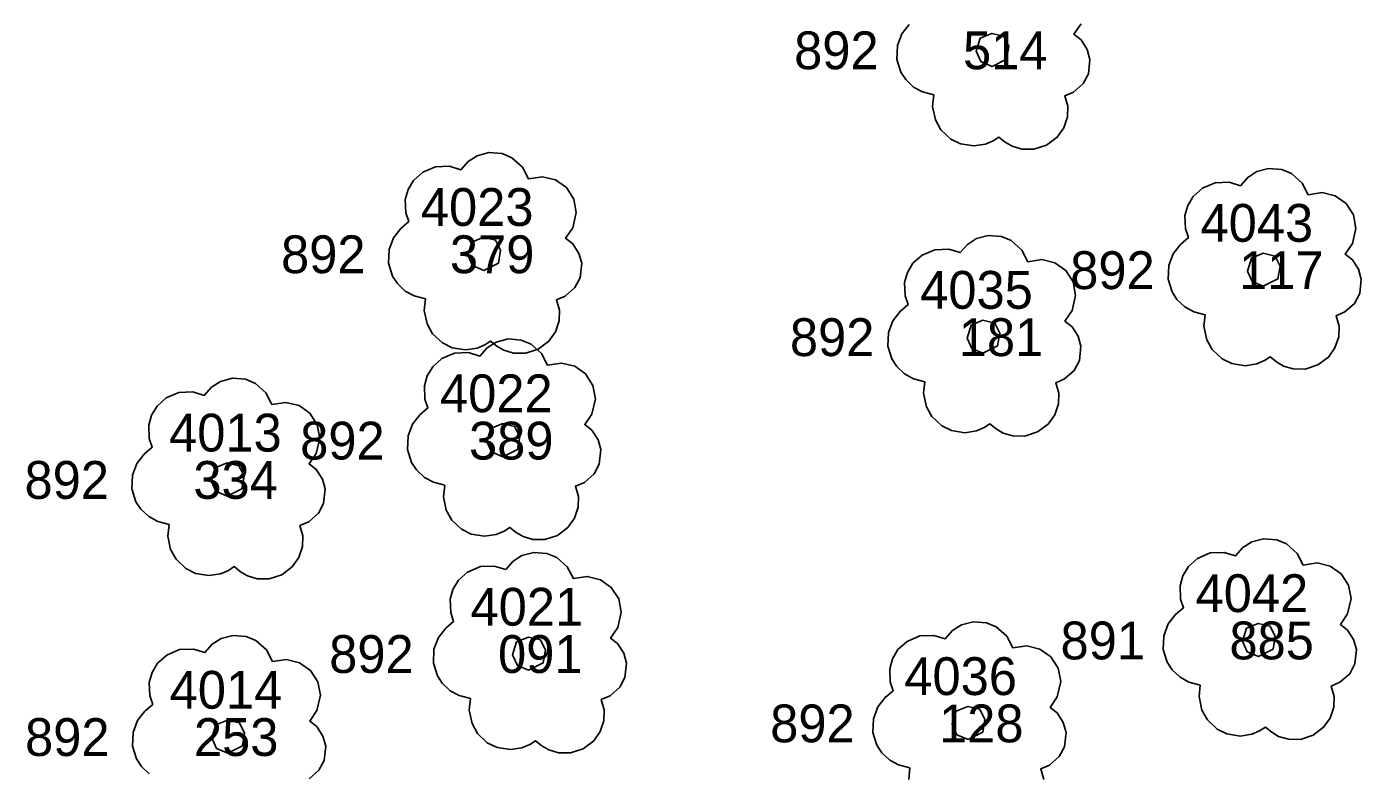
# Model space of a CAD drawing. Extents: x 2388430 to 2417872, y 1977865 to 2044361.
# Drawn here: x 2389672.71 to 2389707.96, y 2004366.89 to 2004386.57 of the extents above; entities that cross this region are included whole.
import ezdxf

# ---------------------------------------------------------------- set-up
doc = ezdxf.new("R2010")
doc.units = 0
for name, color, linetype in [('Topo_Point Elevations', 7, 'Continuous'), ('Topo_Point Numbers', 7, 'Continuous'), ('Topo_Vegetation', 7, 'Continuous')]:
    doc.layers.add(name, color=color, linetype=linetype)

msp = doc.modelspace()

# ---------------------------------------------------------------- linework, layer by layer
at = {"layer": 'Topo_Vegetation'}
for points in [[(2389696.022, 2004386.629), (2389695.829, 2004386.383), (2389695.711, 2004386.072), (2389695.697, 2004385.708), (2389695.802, 2004385.37), (2389695.93, 2004385.173), (2389696.14, 2004384.976), (2389696.376, 2004384.848), (2389696.675, 2004384.769)], [(2389696.675, 2004384.769), (2389696.642, 2004384.464), (2389696.718, 2004384.107), (2389696.862, 2004383.848), (2389697.121, 2004383.602), (2389697.377, 2004383.477), (2389697.731, 2004383.421), (2389698.036, 2004383.467), (2389698.243, 2004383.556), (2389698.394, 2004383.654), (2389698.561, 2004383.52), (2389698.745, 2004383.411), (2389699.001, 2004383.336), (2389699.319, 2004383.333), (2389699.653, 2004383.441), (2389699.932, 2004383.651), (2389700.103, 2004383.897), (2389700.201, 2004384.185), (2389700.211, 2004384.468), (2389700.132, 2004384.743), (2389700.365, 2004384.842), (2389700.621, 2004385.068), (2389700.756, 2004385.327), (2389700.798, 2004385.708), (2389700.726, 2004385.97), (2389700.562, 2004386.223), (2389700.375, 2004386.37), (2389700.565, 2004386.649)], [(2389698.21, 2004385.521), (2389697.915, 2004385.648), (2389697.79, 2004385.924), (2389697.895, 2004386.268), (2389698.207, 2004386.396), (2389698.522, 2004386.321), (2389698.656, 2004386.052), (2389698.597, 2004385.714), (2389698.21, 2004385.521)], [(2389683.249, 2004379.377), (2389683.216, 2004379.072), (2389683.292, 2004378.715), (2389683.436, 2004378.456), (2389683.695, 2004378.21), (2389683.951, 2004378.085), (2389684.305, 2004378.029), (2389684.61, 2004378.075), (2389684.817, 2004378.164), (2389684.968, 2004378.262), (2389685.135, 2004378.128), (2389685.319, 2004378.019), (2389685.575, 2004377.944), (2389685.893, 2004377.941), (2389686.227, 2004378.049), (2389686.506, 2004378.259), (2389686.677, 2004378.505), (2389686.775, 2004378.793), (2389686.785, 2004379.076), (2389686.706, 2004379.351), (2389686.939, 2004379.45), (2389687.195, 2004379.676), (2389687.33, 2004379.935), (2389687.372, 2004380.316), (2389687.3, 2004380.578), (2389687.136, 2004380.831), (2389686.949, 2004380.978), (2389687.139, 2004381.257), (2389687.231, 2004381.66), (2389687.166, 2004382.015), (2389686.969, 2004382.317), (2389686.683, 2004382.52), (2389686.336, 2004382.605), (2389685.968, 2004382.549), (2389685.808, 2004382.858), (2389685.529, 2004383.107), (2389685.27, 2004383.215), (2389684.922, 2004383.242), (2389684.61, 2004383.16), (2389684.374, 2004383.009), (2389684.181, 2004382.789), (2389683.879, 2004382.881), (2389683.511, 2004382.868), (2389683.174, 2004382.723), (2389682.934, 2004382.507), (2389682.786, 2004382.264), (2389682.714, 2004382.002), (2389682.727, 2004381.651), (2389682.806, 2004381.418), (2389682.596, 2004381.237), (2389682.403, 2004380.991), (2389682.285, 2004380.68), (2389682.271, 2004380.316), (2389682.376, 2004379.978), (2389682.504, 2004379.781), (2389682.714, 2004379.584), (2389682.95, 2004379.456), (2389683.249, 2004379.377)], [(2389703.841, 2004378.957), (2389703.808, 2004378.652), (2389703.884, 2004378.295), (2389704.028, 2004378.036), (2389704.287, 2004377.79), (2389704.543, 2004377.665), (2389704.897, 2004377.609), (2389705.202, 2004377.655), (2389705.409, 2004377.744), (2389705.56, 2004377.842), (2389705.727, 2004377.708), (2389705.911, 2004377.599), (2389706.167, 2004377.524), (2389706.485, 2004377.521), (2389706.819, 2004377.629), (2389707.098, 2004377.839), (2389707.269, 2004378.085), (2389707.367, 2004378.373), (2389707.377, 2004378.656), (2389707.298, 2004378.931), (2389707.531, 2004379.03), (2389707.787, 2004379.256), (2389707.922, 2004379.515), (2389707.964, 2004379.896), (2389707.892, 2004380.158), (2389707.728, 2004380.411), (2389707.541, 2004380.558), (2389707.731, 2004380.837), (2389707.823, 2004381.24), (2389707.758, 2004381.595), (2389707.561, 2004381.897), (2389707.275, 2004382.1), (2389706.928, 2004382.185), (2389706.56, 2004382.129), (2389706.4, 2004382.438), (2389706.121, 2004382.687), (2389705.862, 2004382.795), (2389705.514, 2004382.822), (2389705.202, 2004382.74), (2389704.966, 2004382.589), (2389704.773, 2004382.369), (2389704.471, 2004382.461), (2389704.103, 2004382.448), (2389703.766, 2004382.303), (2389703.526, 2004382.087), (2389703.378, 2004381.844), (2389703.306, 2004381.582), (2389703.319, 2004381.231), (2389703.398, 2004380.998), (2389703.188, 2004380.817), (2389702.995, 2004380.571), (2389702.877, 2004380.26), (2389702.863, 2004379.896), (2389702.968, 2004379.558), (2389703.096, 2004379.361), (2389703.306, 2004379.164), (2389703.542, 2004379.036), (2389703.841, 2004378.957)], [(2389684.784, 2004380.129), (2389684.489, 2004380.256), (2389684.364, 2004380.532), (2389684.469, 2004380.876), (2389684.781, 2004381.004), (2389685.096, 2004380.929), (2389685.23, 2004380.66), (2389685.171, 2004380.322), (2389684.784, 2004380.129)], [(2389696.437, 2004377.186), (2389696.404, 2004376.881), (2389696.48, 2004376.524), (2389696.624, 2004376.265), (2389696.883, 2004376.019), (2389697.139, 2004375.894), (2389697.493, 2004375.838), (2389697.798, 2004375.884), (2389698.005, 2004375.973), (2389698.156, 2004376.071), (2389698.323, 2004375.937), (2389698.507, 2004375.828), (2389698.763, 2004375.753), (2389699.081, 2004375.75), (2389699.415, 2004375.858), (2389699.694, 2004376.068), (2389699.865, 2004376.314), (2389699.963, 2004376.602), (2389699.973, 2004376.885), (2389699.894, 2004377.16), (2389700.127, 2004377.259), (2389700.383, 2004377.485), (2389700.518, 2004377.744), (2389700.56, 2004378.125), (2389700.488, 2004378.387), (2389700.324, 2004378.64), (2389700.137, 2004378.787), (2389700.327, 2004379.066), (2389700.419, 2004379.469), (2389700.354, 2004379.824), (2389700.157, 2004380.126), (2389699.871, 2004380.329), (2389699.524, 2004380.414), (2389699.156, 2004380.358), (2389698.996, 2004380.667), (2389698.717, 2004380.916), (2389698.458, 2004381.024), (2389698.11, 2004381.051), (2389697.798, 2004380.969), (2389697.562, 2004380.818), (2389697.369, 2004380.598), (2389697.067, 2004380.69), (2389696.699, 2004380.677), (2389696.362, 2004380.532), (2389696.122, 2004380.316), (2389695.974, 2004380.073), (2389695.902, 2004379.811), (2389695.915, 2004379.46), (2389695.994, 2004379.227), (2389695.784, 2004379.046), (2389695.591, 2004378.8), (2389695.473, 2004378.489), (2389695.459, 2004378.125), (2389695.564, 2004377.787), (2389695.692, 2004377.59), (2389695.902, 2004377.393), (2389696.138, 2004377.265), (2389696.437, 2004377.186)], [(2389705.376, 2004379.709), (2389705.081, 2004379.836), (2389704.956, 2004380.112), (2389705.061, 2004380.456), (2389705.373, 2004380.584), (2389705.688, 2004380.509), (2389705.822, 2004380.24), (2389705.763, 2004379.902), (2389705.376, 2004379.709)], [(2389697.972, 2004377.938), (2389697.677, 2004378.065), (2389697.552, 2004378.341), (2389697.657, 2004378.685), (2389697.969, 2004378.813), (2389698.284, 2004378.738), (2389698.418, 2004378.469), (2389698.359, 2004378.131), (2389697.972, 2004377.938)], [(2389683.754, 2004374.451), (2389683.721, 2004374.146), (2389683.797, 2004373.789), (2389683.941, 2004373.53), (2389684.2, 2004373.284), (2389684.456, 2004373.159), (2389684.81, 2004373.103), (2389685.115, 2004373.149), (2389685.322, 2004373.238), (2389685.473, 2004373.336), (2389685.64, 2004373.202), (2389685.824, 2004373.093), (2389686.08, 2004373.018), (2389686.398, 2004373.015), (2389686.732, 2004373.123), (2389687.011, 2004373.333), (2389687.182, 2004373.579), (2389687.28, 2004373.867), (2389687.29, 2004374.15), (2389687.211, 2004374.425), (2389687.444, 2004374.524), (2389687.7, 2004374.75), (2389687.835, 2004375.009), (2389687.877, 2004375.39), (2389687.805, 2004375.652), (2389687.641, 2004375.905), (2389687.454, 2004376.052), (2389687.644, 2004376.331), (2389687.736, 2004376.734), (2389687.671, 2004377.089), (2389687.474, 2004377.391), (2389687.188, 2004377.594), (2389686.841, 2004377.679), (2389686.473, 2004377.623), (2389686.313, 2004377.932), (2389686.034, 2004378.181), (2389685.775, 2004378.289), (2389685.427, 2004378.316), (2389685.115, 2004378.234), (2389684.879, 2004378.083), (2389684.686, 2004377.863), (2389684.384, 2004377.955), (2389684.016, 2004377.942), (2389683.679, 2004377.797), (2389683.439, 2004377.581), (2389683.291, 2004377.338), (2389683.219, 2004377.076), (2389683.232, 2004376.725), (2389683.311, 2004376.492), (2389683.101, 2004376.311), (2389682.908, 2004376.065), (2389682.79, 2004375.754), (2389682.776, 2004375.39), (2389682.881, 2004375.052), (2389683.009, 2004374.855), (2389683.219, 2004374.658), (2389683.455, 2004374.53), (2389683.754, 2004374.451)], [(2389676.473, 2004373.412), (2389676.44, 2004373.107), (2389676.516, 2004372.75), (2389676.66, 2004372.491), (2389676.919, 2004372.245), (2389677.175, 2004372.12), (2389677.529, 2004372.064), (2389677.834, 2004372.11), (2389678.041, 2004372.199), (2389678.192, 2004372.297), (2389678.359, 2004372.163), (2389678.543, 2004372.054), (2389678.799, 2004371.979), (2389679.117, 2004371.976), (2389679.451, 2004372.084), (2389679.73, 2004372.294), (2389679.901, 2004372.54), (2389679.999, 2004372.828), (2389680.009, 2004373.111), (2389679.93, 2004373.386), (2389680.163, 2004373.485), (2389680.419, 2004373.711), (2389680.554, 2004373.97), (2389680.596, 2004374.351), (2389680.524, 2004374.613), (2389680.36, 2004374.866), (2389680.173, 2004375.013), (2389680.363, 2004375.292), (2389680.455, 2004375.695), (2389680.39, 2004376.05), (2389680.193, 2004376.352), (2389679.907, 2004376.555), (2389679.56, 2004376.64), (2389679.192, 2004376.584), (2389679.032, 2004376.893), (2389678.753, 2004377.142), (2389678.494, 2004377.25), (2389678.146, 2004377.277), (2389677.834, 2004377.195), (2389677.598, 2004377.044), (2389677.405, 2004376.824), (2389677.103, 2004376.916), (2389676.735, 2004376.903), (2389676.398, 2004376.758), (2389676.158, 2004376.542), (2389676.01, 2004376.299), (2389675.938, 2004376.037), (2389675.951, 2004375.686), (2389676.03, 2004375.453), (2389675.82, 2004375.272), (2389675.627, 2004375.026), (2389675.509, 2004374.715), (2389675.495, 2004374.351), (2389675.6, 2004374.013), (2389675.728, 2004373.816), (2389675.938, 2004373.619), (2389676.174, 2004373.491), (2389676.473, 2004373.412)], [(2389685.289, 2004375.203), (2389684.994, 2004375.33), (2389684.869, 2004375.606), (2389684.974, 2004375.95), (2389685.286, 2004376.078), (2389685.601, 2004376.003), (2389685.735, 2004375.734), (2389685.676, 2004375.396), (2389685.289, 2004375.203)], [(2389678.008, 2004374.164), (2389677.713, 2004374.291), (2389677.588, 2004374.567), (2389677.693, 2004374.911), (2389678.005, 2004375.039), (2389678.32, 2004374.964), (2389678.454, 2004374.695), (2389678.395, 2004374.357), (2389678.008, 2004374.164)], [(2389703.711, 2004369.168), (2389703.678, 2004368.863), (2389703.754, 2004368.506), (2389703.898, 2004368.247), (2389704.157, 2004368.001), (2389704.413, 2004367.876), (2389704.767, 2004367.82), (2389705.072, 2004367.866), (2389705.279, 2004367.955), (2389705.43, 2004368.053), (2389705.597, 2004367.919), (2389705.781, 2004367.81), (2389706.037, 2004367.735), (2389706.355, 2004367.732), (2389706.689, 2004367.84), (2389706.968, 2004368.05), (2389707.139, 2004368.296), (2389707.237, 2004368.584), (2389707.247, 2004368.867), (2389707.168, 2004369.142), (2389707.401, 2004369.241), (2389707.657, 2004369.467), (2389707.792, 2004369.726), (2389707.834, 2004370.107), (2389707.762, 2004370.369), (2389707.598, 2004370.622), (2389707.411, 2004370.769), (2389707.601, 2004371.048), (2389707.693, 2004371.451), (2389707.628, 2004371.806), (2389707.431, 2004372.108), (2389707.145, 2004372.311), (2389706.798, 2004372.396), (2389706.43, 2004372.34), (2389706.27, 2004372.649), (2389705.991, 2004372.898), (2389705.732, 2004373.006), (2389705.384, 2004373.033), (2389705.072, 2004372.951), (2389704.836, 2004372.8), (2389704.643, 2004372.58), (2389704.341, 2004372.672), (2389703.973, 2004372.659), (2389703.636, 2004372.514), (2389703.396, 2004372.298), (2389703.248, 2004372.055), (2389703.176, 2004371.793), (2389703.189, 2004371.442), (2389703.268, 2004371.209), (2389703.058, 2004371.028), (2389702.865, 2004370.782), (2389702.747, 2004370.471), (2389702.733, 2004370.107), (2389702.838, 2004369.769), (2389702.966, 2004369.572), (2389703.176, 2004369.375), (2389703.412, 2004369.247), (2389703.711, 2004369.168)], [(2389684.434, 2004368.809), (2389684.401, 2004368.504), (2389684.477, 2004368.147), (2389684.621, 2004367.888), (2389684.88, 2004367.642), (2389685.136, 2004367.517), (2389685.49, 2004367.461), (2389685.795, 2004367.507), (2389686.002, 2004367.596), (2389686.153, 2004367.694), (2389686.32, 2004367.56), (2389686.504, 2004367.451), (2389686.76, 2004367.376), (2389687.078, 2004367.373), (2389687.412, 2004367.481), (2389687.691, 2004367.691), (2389687.862, 2004367.937), (2389687.96, 2004368.225), (2389687.97, 2004368.508), (2389687.891, 2004368.783), (2389688.124, 2004368.882), (2389688.38, 2004369.108), (2389688.515, 2004369.367), (2389688.557, 2004369.748), (2389688.485, 2004370.01), (2389688.321, 2004370.263), (2389688.134, 2004370.41), (2389688.324, 2004370.689), (2389688.416, 2004371.092), (2389688.351, 2004371.447), (2389688.154, 2004371.749), (2389687.868, 2004371.952), (2389687.521, 2004372.037), (2389687.153, 2004371.981), (2389686.993, 2004372.29), (2389686.714, 2004372.539), (2389686.455, 2004372.647), (2389686.107, 2004372.674), (2389685.795, 2004372.592), (2389685.559, 2004372.441), (2389685.366, 2004372.221), (2389685.064, 2004372.313), (2389684.696, 2004372.3), (2389684.359, 2004372.155), (2389684.119, 2004371.939), (2389683.971, 2004371.696), (2389683.899, 2004371.434), (2389683.912, 2004371.083), (2389683.991, 2004370.85), (2389683.781, 2004370.669), (2389683.588, 2004370.423), (2389683.47, 2004370.112), (2389683.456, 2004369.748), (2389683.561, 2004369.41), (2389683.689, 2004369.213), (2389683.899, 2004369.016), (2389684.135, 2004368.888), (2389684.434, 2004368.809)], [(2389699.578, 2004366.674), (2389699.499, 2004366.949), (2389699.732, 2004367.048), (2389699.988, 2004367.274), (2389700.123, 2004367.533), (2389700.165, 2004367.914), (2389700.093, 2004368.176), (2389699.929, 2004368.429), (2389699.742, 2004368.576), (2389699.932, 2004368.855), (2389700.024, 2004369.258), (2389699.959, 2004369.613), (2389699.762, 2004369.915), (2389699.476, 2004370.118), (2389699.129, 2004370.203), (2389698.761, 2004370.147), (2389698.601, 2004370.456), (2389698.322, 2004370.705), (2389698.063, 2004370.813), (2389697.715, 2004370.84), (2389697.403, 2004370.758), (2389697.167, 2004370.607), (2389696.974, 2004370.387), (2389696.672, 2004370.479), (2389696.304, 2004370.466), (2389695.967, 2004370.321), (2389695.727, 2004370.105), (2389695.579, 2004369.862), (2389695.507, 2004369.6), (2389695.52, 2004369.249), (2389695.599, 2004369.016), (2389695.389, 2004368.835), (2389695.196, 2004368.589), (2389695.078, 2004368.278), (2389695.064, 2004367.914), (2389695.169, 2004367.576), (2389695.297, 2004367.379), (2389695.507, 2004367.182), (2389695.743, 2004367.054), (2389696.042, 2004366.975)], [(2389705.246, 2004369.92), (2389704.951, 2004370.047), (2389704.826, 2004370.323), (2389704.931, 2004370.667), (2389705.243, 2004370.795), (2389705.558, 2004370.72), (2389705.692, 2004370.451), (2389705.633, 2004370.113), (2389705.246, 2004369.92)], [(2389680.178, 2004366.687), (2389680.434, 2004366.913), (2389680.569, 2004367.172), (2389680.611, 2004367.553), (2389680.539, 2004367.815), (2389680.375, 2004368.068), (2389680.188, 2004368.215), (2389680.378, 2004368.494), (2389680.47, 2004368.897), (2389680.405, 2004369.252), (2389680.208, 2004369.554), (2389679.922, 2004369.757), (2389679.575, 2004369.842), (2389679.207, 2004369.786), (2389679.047, 2004370.095), (2389678.768, 2004370.344), (2389678.509, 2004370.452), (2389678.161, 2004370.479), (2389677.849, 2004370.397), (2389677.613, 2004370.246), (2389677.42, 2004370.026), (2389677.118, 2004370.118), (2389676.75, 2004370.105), (2389676.413, 2004369.96), (2389676.173, 2004369.744), (2389676.025, 2004369.501), (2389675.953, 2004369.239), (2389675.966, 2004368.888), (2389676.045, 2004368.655), (2389675.835, 2004368.474), (2389675.642, 2004368.228), (2389675.524, 2004367.917), (2389675.51, 2004367.553), (2389675.615, 2004367.215), (2389675.743, 2004367.018), (2389675.953, 2004366.821)], [(2389685.969, 2004369.561), (2389685.674, 2004369.688), (2389685.549, 2004369.964), (2389685.654, 2004370.308), (2389685.966, 2004370.436), (2389686.281, 2004370.361), (2389686.415, 2004370.092), (2389686.356, 2004369.754), (2389685.969, 2004369.561)], [(2389697.577, 2004367.727), (2389697.282, 2004367.854), (2389697.157, 2004368.13), (2389697.262, 2004368.474), (2389697.574, 2004368.602), (2389697.889, 2004368.527), (2389698.023, 2004368.258), (2389697.964, 2004367.92), (2389697.577, 2004367.727)], [(2389678.023, 2004367.366), (2389677.728, 2004367.493), (2389677.603, 2004367.769), (2389677.708, 2004368.113), (2389678.02, 2004368.241), (2389678.335, 2004368.166), (2389678.469, 2004367.897), (2389678.41, 2004367.559), (2389678.023, 2004367.366)], [(2389696.042, 2004366.975), (2389696.009, 2004366.67)]]:
    msp.add_lwpolyline(points, dxfattribs=at)

# ---------------------------------------------------------------- texts
at = {"layer": 'Topo_Point Elevations'}
for s, p in [('892      514', (2389692.984, 2004385.447)), ('892      379', (2389679.432, 2004380.055)), ('892      117', (2389700.276, 2004379.635)), ('892      181', (2389692.872, 2004377.864)), ('892      389', (2389679.937, 2004375.129)), ('892      334', (2389672.656, 2004374.09)), ('891      885', (2389700.02, 2004369.846)), ('892      091', (2389680.703, 2004369.487)), ('892      128', (2389692.351, 2004367.653)), ('892      253', (2389672.671, 2004367.292))]:
    msp.add_text(s, height=1, dxfattribs=at).set_placement(p)
at = {"layer": 'Topo_Point Numbers'}
for s, p in [('4023', (2389683.125, 2004381.305)), ('4043', (2389703.717, 2004380.885)), ('4035', (2389696.313, 2004379.114)), ('4022', (2389683.63, 2004376.379)), ('4013', (2389676.475, 2004375.34)), ('4042', (2389703.587, 2004371.096)), ('4021', (2389684.436, 2004370.737)), ('4036', (2389695.894, 2004368.903)), ('4014', (2389676.49, 2004368.542))]:
    msp.add_text(s, height=1, dxfattribs=at).set_placement(p)

doc.saveas('drawing.dxf')
